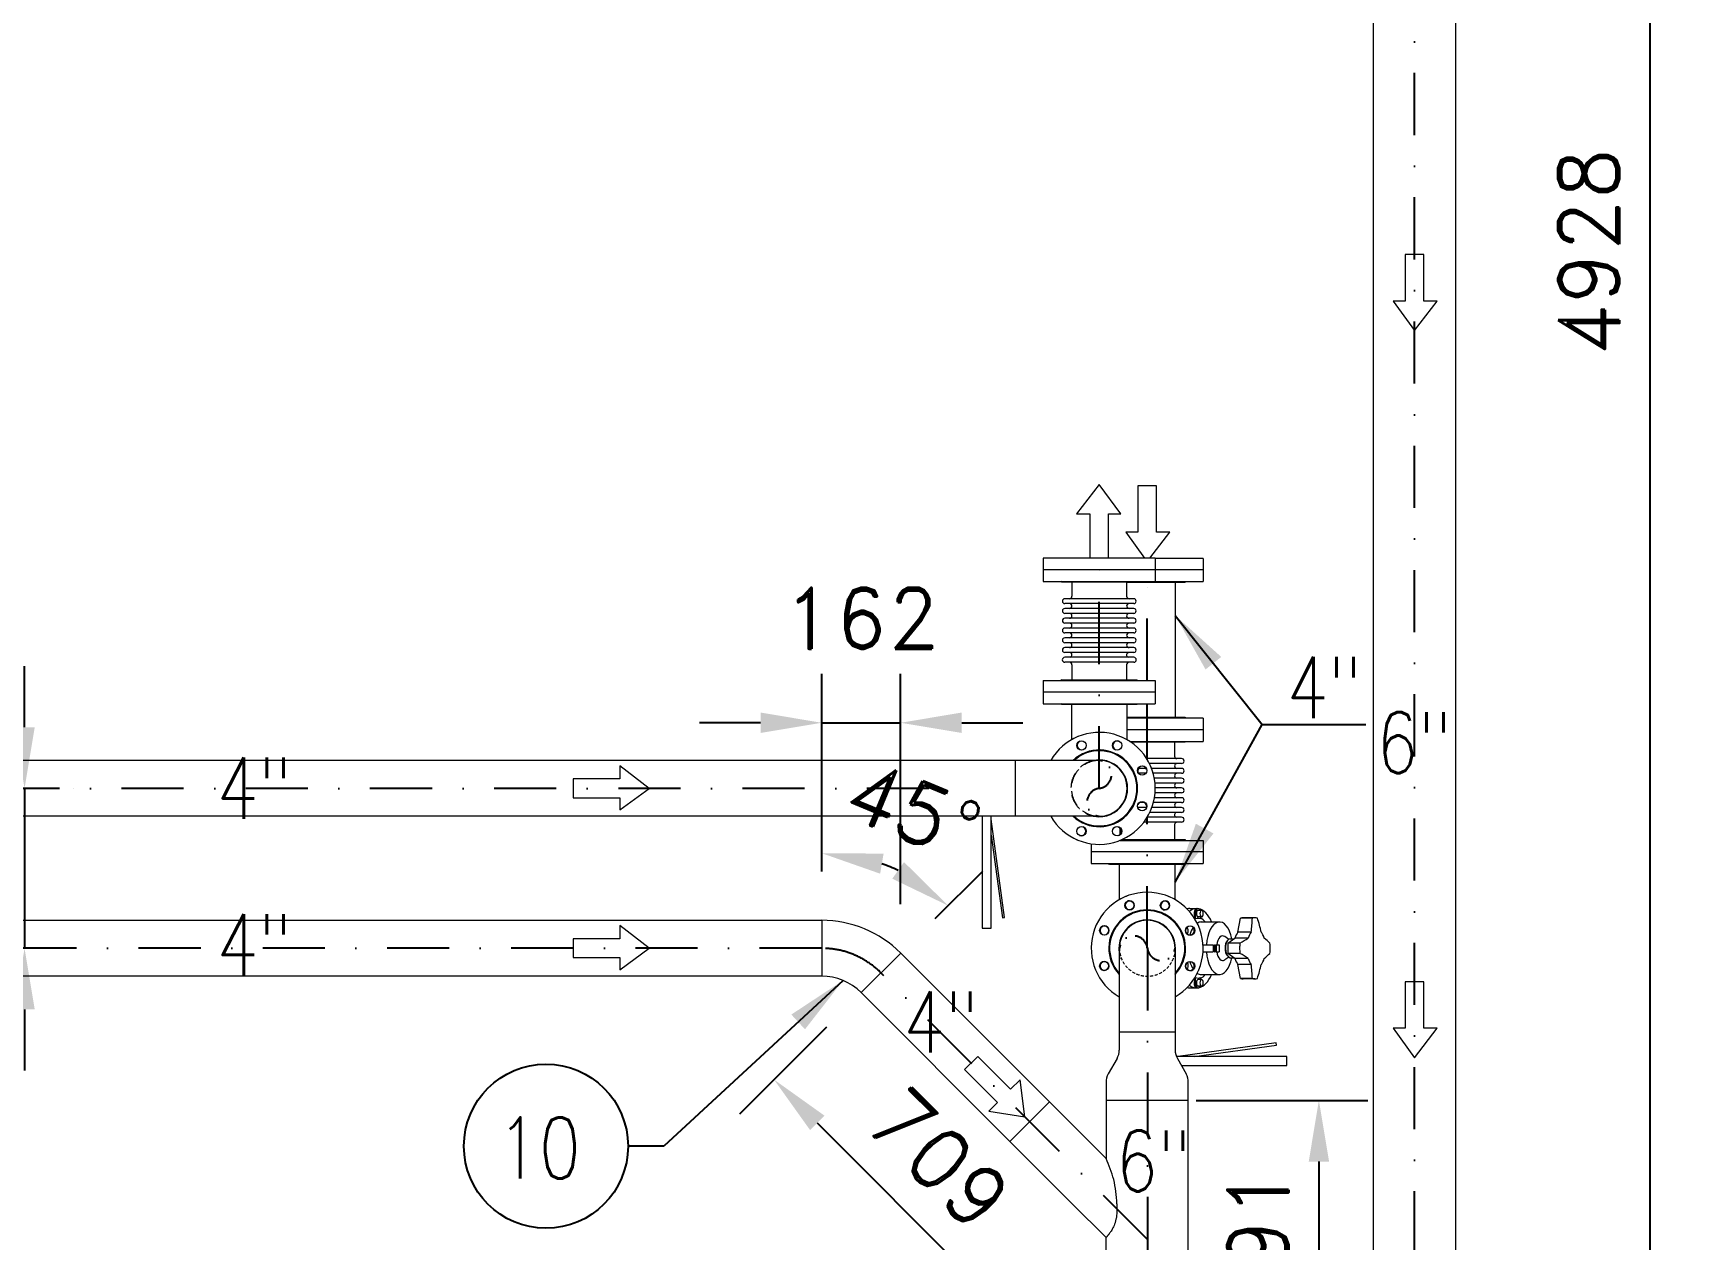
# Model space of a CAD drawing. Header units: millimetres. Extents: x -312439 to 477422, y -331570 to 212570.
# Drawn here: x 365553 to 368960, y 172533 to 174999 of the extents above; entities that cross this region are included whole.
import ezdxf

# ---------------------------------------------------------------- set-up
doc = ezdxf.new("R2010")
doc.units = ezdxf.units.MM
doc.linetypes.add('DASHDOT', pattern=[25.4, 12.7, -6.35, 0, -6.35])
doc.linetypes.add('HIDDEN', pattern=[9.525, 6.35, -3.175])
doc.layers.add('ARCONDTEXTO', color=4, linetype='Continuous')
doc.layers.add('TEXTO FORMATO', color=4, linetype='Continuous')
doc.styles.add('ROMAND', font='ROMAND.SHX')
doc.styles.add('ROMANS', font='romans.shx', dxfattribs={"height": 187.5})
doc.dimstyles.new('1-50 (MILIMETRO)', dxfattribs={"dimscale": 0, "dimtxt": 125, "dimasz": 125, "dimexe": 100, "dimexo": 100, "dimgap": 50, "dimtad": 0, "dimdec": 0, "dimzin": 0, "dimdsep": 46, "dimtxsty": 'ROMAND', "dimcen": -390, "dimclrd": 1, "dimclre": 1, "dimclrt": 3, "dimadec": 0, "dimazin": 0, "dimtfac": 1, "dimtdec": 0, "dimtix": 1, "dimtmove": 2, "dimatfit": 2, "dimfxl": 1, "dimtvp": 1, "dimtolj": 1, "dimtzin": 0, "dimarcsym": 0})

# ---------------------------------------------------------------- blocks, each defined once
blk = doc.blocks.new('*D103')
at = {"color": 1, "lineweight": -2, "transparency": 16777216}
for p, q in [((368226.4, 177015.9), (368960.2, 177015.9)), ((368860.2, 176890.9), (368860.2, 172213)), ((368478.9, 172088), (368960.2, 172088))]:
    blk.add_line(p, q, dxfattribs=at)
at = {"color": 1, "transparency": 16777216}
for points in [[(368839.4, 176890.9), (368881, 176890.9), (368860.2, 177015.9)], [(368839.4, 172213), (368881, 172213), (368860.2, 172088)]]:
    blk.add_solid(points, dxfattribs=at)
at = {"layer": 'Defpoints', "color": 0, "transparency": 16777216}
for p in [(368126.4, 177015.9), (368378.9, 172088), (368860.2, 172088)]:
    blk.add_point(p, dxfattribs=at)
at = {"color": 3, "transparency": 16777216, "insert": (368735.2, 174552), "char_height": 125, "attachment_point": 5, "rotation": 90, "style": 'ROMAND'}
blk.add_mtext('\\A1;4928', dxfattribs=at)
blk = doc.blocks.new('*D118')
at = {"color": 1, "lineweight": -2, "transparency": 16777216}
for p, q in [((365534.9, 173580.5), (365534.9, 173705.5)), ((365534.9, 173455.5), (365534.9, 173128.5)), ((365634.9, 173455.5), (365634.9, 173455.5)), ((365634.9, 173128.5), (365634.9, 173128.5)), ((365534.9, 173003.5), (365534.9, 172878.5))]:
    blk.add_line(p, q, dxfattribs=at)
at = {"color": 1, "transparency": 16777216}
for points in [[(365514, 173580.5), (365555.7, 173580.5), (365534.9, 173455.5)], [(365514, 173003.5), (365555.7, 173003.5), (365534.9, 173128.5)]]:
    blk.add_solid(points, dxfattribs=at)
at = {"layer": 'Defpoints', "color": 0, "transparency": 16777216}
for p in [(365534.9, 173455.5), (365534.9, 173128.5), (365534.9, 173128.5)]:
    blk.add_point(p, dxfattribs=at)
at = {"color": 3, "transparency": 16777216, "insert": (365409.9, 173292), "char_height": 125, "attachment_point": 5, "rotation": 90, "style": 'ROMAND'}
blk.add_mtext('\\A1;327', dxfattribs=at)
blk = doc.blocks.new('*D124')
at = {"color": 1, "lineweight": -2, "transparency": 16777216}
for p, q in [((367165.8, 173285.6), (367165.8, 173422.9)), ((367398.2, 173189.4), (367495.2, 173286.4))]:
    blk.add_line(p, q, dxfattribs=at)
blk.add_arc((367165.8, 172957), 365.8, 64.6736, 70.3264, dxfattribs=at)
at = {"color": 1, "transparency": 16777216}
for points in [[(367285.4, 173281), (367292.5, 173322), (367165.8, 173322.9)], [(367334.3, 173304.7), (367310.3, 173270.7), (367424.5, 173215.7)]]:
    blk.add_solid(points, dxfattribs=at)
at = {"layer": 'Defpoints', "color": 0, "transparency": 16777216}
for p in [(367348.7, 173273.9), (367165.8, 173185.6), (367327.4, 173118.7), (367165.8, 172957)]:
    blk.add_point(p, dxfattribs=at)
at = {"color": 3, "transparency": 16777216, "insert": (367353.6, 173410.5), "char_height": 125, "attachment_point": 5, "rotation": 337.5, "style": 'ROMAND'}
blk.add_mtext('\\A1;45°', dxfattribs=at)
blk = doc.blocks.new('*D61')
at = {"color": 1, "lineweight": -2, "transparency": 16777216}
for p, q in [((367175.9, 172967.1), (366997.8, 172789)), ((367156.9, 172771.3), (367481.1, 172447.1)), ((367676.9, 172466.1), (367498.8, 172288))]:
    blk.add_line(p, q, dxfattribs=at)
at = {"color": 1, "transparency": 16777216}
for points in [[(367171.6, 172786.1), (367142.1, 172756.6), (367068.5, 172859.7)], [(367495.8, 172461.8), (367466.4, 172432.3), (367569.5, 172358.7)]]:
    blk.add_solid(points, dxfattribs=at)
at = {"layer": 'Defpoints', "color": 0, "transparency": 16777216}
for p in [(367246.6, 173037.9), (367747.7, 172536.8), (367569.5, 172358.7)]:
    blk.add_point(p, dxfattribs=at)
at = {"color": 3, "transparency": 16777216, "insert": (367407.4, 172697.6), "char_height": 125, "attachment_point": 5, "rotation": 315, "style": 'ROMAND'}
blk.add_mtext('\\A1;709', dxfattribs=at)
blk = doc.blocks.new('*D62')
at = {"color": 1, "lineweight": -2, "transparency": 16777216}
for p, q in [((367932.3, 172817.3), (368283.1, 172817.3)), ((368183.1, 172692.3), (368183.1, 172351.8)), ((367931.8, 172226.8), (368283.1, 172226.8))]:
    blk.add_line(p, q, dxfattribs=at)
at = {"color": 1, "transparency": 16777216}
for points in [[(368162.3, 172692.3), (368204, 172692.3), (368183.1, 172817.3)], [(368162.3, 172351.8), (368204, 172351.8), (368183.1, 172226.8)]]:
    blk.add_solid(points, dxfattribs=at)
at = {"layer": 'Defpoints', "color": 0, "transparency": 16777216}
for p in [(367832.3, 172817.3), (367831.8, 172226.8), (368183.1, 172226.8)]:
    blk.add_point(p, dxfattribs=at)
at = {"color": 3, "transparency": 16777216, "insert": (368058.1, 172522.1), "char_height": 125, "attachment_point": 5, "rotation": 90, "style": 'ROMAND'}
blk.add_mtext('\\A1;591', dxfattribs=at)
blk = doc.blocks.new('*D72')
at = {"color": 1, "lineweight": -2, "transparency": 16777216}
for p, q in [((367165.8, 173285.6), (367165.8, 173689.6)), ((367327.4, 173218.7), (367327.4, 173689.6)), ((367040.8, 173589.6), (366915.8, 173589.6)), ((367165.8, 173589.6), (367327.4, 173589.6)), ((367452.4, 173589.6), (367577.4, 173589.6))]:
    blk.add_line(p, q, dxfattribs=at)
at = {"color": 1, "transparency": 16777216}
for points in [[(367040.8, 173610.5), (367040.8, 173568.8), (367165.8, 173589.6)], [(367452.4, 173610.5), (367452.4, 173568.8), (367327.4, 173589.6)]]:
    blk.add_solid(points, dxfattribs=at)
at = {"layer": 'Defpoints', "color": 0, "transparency": 16777216}
for p in [(367327.4, 173589.6), (367165.8, 173185.6), (367327.4, 173118.7)]:
    blk.add_point(p, dxfattribs=at)
at = {"color": 3, "transparency": 16777216, "insert": (367246.6, 173803.3), "char_height": 125, "attachment_point": 5, "style": 'ROMAND'}
blk.add_mtext('\\A1;162', dxfattribs=at)

msp = doc.modelspace()

# ---------------------------------------------------------------- linework, layer by layer
at = {"color": 5, "linetype": 'Continuous', "lineweight": 0}
for p, q in [((368294.734, 172250.377), (368294.734, 176763.416)), ((368463.034, 172250.377), (368463.034, 176763.416)), ((367848.301, 173926.131), (367619.301, 173926.131)), ((367619.301, 173926.131), (367619.301, 173878.531)), ((367848.301, 173926.131), (367848.301, 173878.531)), ((367946.301, 173925.822), (367848.301, 173925.822)), ((367946.301, 173925.822), (367946.301, 173878.222)), ((367848.301, 173902.331), (367619.301, 173902.331)), ((367946.301, 173902.022), (367848.301, 173902.022)), ((367619.301, 173878.531), (367848.301, 173878.531)), ((367656.901, 173876.931), (367655.301, 173878.531)), ((367810.701, 173876.931), (367656.901, 173876.931)), ((367677.801, 173876.931), (367677.801, 173848.308)), ((367789.801, 173876.931), (367789.801, 173848.308)), ((367908.701, 173876.622), (367789.801, 173876.622)), ((367810.701, 173876.931), (367812.301, 173878.531)), ((367811.993, 173878.222), (367946.301, 173878.222)), ((367888.951, 173876.622), (367888.951, 173600.731)), ((367908.701, 173876.622), (367910.301, 173878.222)), ((367804.308, 173843.308), (367663.295, 173843.308)), ((367804.308, 173833.308), (367663.295, 173833.308)), ((367804.308, 173823.308), (367663.295, 173823.308)), ((367804.308, 173813.308), (367663.295, 173813.308)), ((367804.308, 173803.308), (367663.295, 173803.308)), ((367804.308, 173793.308), (367663.295, 173793.308)), ((367804.308, 173783.308), (367663.295, 173783.308)), ((367804.308, 173773.308), (367663.295, 173773.308)), ((367804.308, 173763.308), (367663.295, 173763.308)), ((367804.308, 173753.308), (367663.295, 173753.308)), ((367804.308, 173743.308), (367663.295, 173743.308)), ((367804.308, 173733.308), (367663.295, 173733.308)), ((367804.308, 173723.547), (367663.295, 173723.547)), ((367804.308, 173713.308), (367663.295, 173713.308)), ((367619.301, 173676.131), (367848.301, 173676.131)), ((367619.301, 173676.131), (367619.301, 173628.531)), ((367656.901, 173677.731), (367655.301, 173676.131)), ((367656.901, 173677.731), (367810.701, 173677.731)), ((367677.801, 173708.308), (367677.801, 173677.731)), ((367789.801, 173708.308), (367789.801, 173677.731)), ((367810.701, 173677.731), (367812.301, 173676.131)), ((367848.301, 173676.131), (367848.301, 173628.531)), ((367848.301, 173652.331), (367619.301, 173652.331)), ((367619.301, 173628.531), (367848.301, 173628.531)), ((367656.901, 173626.931), (367655.301, 173628.531)), ((367810.701, 173626.931), (367656.901, 173626.931)), ((367676.651, 173626.931), (367676.651, 173554.698)), ((367790.951, 173554.698), (367790.951, 173626.931)), ((367810.701, 173626.931), (367812.301, 173628.531)), ((367790.951, 173600.731), (367908.701, 173600.731)), ((367946.301, 173599.131), (367790.951, 173599.131)), ((367946.301, 173575.331), (367790.951, 173575.331)), ((367908.701, 173600.731), (367910.301, 173599.131)), ((367946.301, 173599.131), (367946.301, 173551.531)), ((367796.128, 173551.531), (367946.301, 173551.531)), ((367908.701, 173549.931), (367798.527, 173549.931)), ((367887.801, 173549.931), (367887.801, 173521.308)), ((367908.701, 173549.931), (367910.301, 173551.531)), ((367733.801, 173512.631), (363273.415, 173512.631)), ((367562.351, 173398.331), (367562.351, 173512.631)), ((367902.308, 173516.308), (367830.808, 173516.308)), ((367902.308, 173506.308), (367836.402, 173506.308)), ((367829.296, 173486.308), (367813.844, 173486.308)), ((367829.808, 173496.308), (367813.959, 173496.308)), ((367902.308, 173496.308), (367840.775, 173496.308)), ((367902.308, 173486.308), (367844.073, 173486.308)), ((367902.308, 173476.308), (367846.391, 173476.308)), ((367788.541, 173436.308), (367787.639, 173436.308)), ((367791.071, 173446.308), (367790.21, 173446.308)), ((367790.951, 173455.481), (367790.951, 173465.374)), ((367791.795, 173456.308), (367790.951, 173456.308)), ((367902.308, 173436.308), (367846.685, 173436.308)), ((367902.308, 173466.308), (367847.788, 173466.308)), ((367902.308, 173446.308), (367847.933, 173446.308)), ((367902.308, 173456.308), (367848.298, 173456.308)), ((367764.559, 173406.308), (367762.924, 173406.308)), ((367776.574, 173416.308), (367775.414, 173416.308)), ((367783.931, 173426.308), (367782.945, 173426.308)), ((367830.525, 173416.308), (367812.497, 173416.308)), ((367826.455, 173426.308), (367816.043, 173426.308)), ((367902.308, 173406.308), (367837.205, 173406.308)), ((367902.308, 173416.308), (367841.392, 173416.308)), ((367902.308, 173426.308), (367844.523, 173426.308)), ((367733.801, 173398.331), (363273.415, 173398.331)), ((367494.107, 173398.331), (367494.107, 173169.794)), ((367512.617, 173169.794), (367512.617, 173398.331)), ((367540.082, 173191.423), (367512.617, 173392.132)), ((367775.801, 173374.408), (367775.801, 173360.389)), ((367902.308, 173386.308), (367825.045, 173386.308)), ((367902.308, 173396.547), (367831.97, 173396.547)), ((367887.801, 173381.308), (367887.801, 173350.731)), ((367512.617, 173359.667), (367535.721, 173190.826)), ((367717.301, 173342.176), (367717.301, 173301.531)), ((367776.273, 173349.131), (367946.301, 173349.131)), ((367780.036, 173350.731), (367908.701, 173350.731)), ((367908.701, 173350.731), (367910.301, 173349.131)), ((367946.301, 173349.131), (367946.301, 173301.531)), ((367946.301, 173325.331), (367717.301, 173325.331)), ((367717.301, 173301.531), (367946.301, 173301.531)), ((367754.901, 173299.931), (367753.301, 173301.531)), ((367908.701, 173299.931), (367910.301, 173301.531)), ((367908.701, 173299.931), (367754.901, 173299.931)), ((367774.651, 173299.931), (367774.651, 173227.698)), ((367888.951, 173227.698), (367888.951, 173299.931)), ((367919.062, 173209.672), (367935.919, 173209.672)), ((367930.715, 173188.583), (367930.715, 173199.263)), ((367943.131, 173206.029), (367935.919, 173206.029)), ((363130.433, 173185.631), (367165.798, 173185.631)), ((363301.883, 173185.631), (367165.798, 173185.631)), ((367165.798, 173185.631), (367165.798, 173071.331)), ((367494.107, 173169.794), (367512.617, 173169.794)), ((367535.721, 173190.826), (367540.082, 173191.423)), ((367943.131, 173192.497), (367935.919, 173192.497)), ((367941.124, 173192.497), (367941.124, 173188.583)), ((367942.229, 173182.192), (367979.806, 173182.192)), ((368017.467, 173161.511), (368022.663, 173190.062)), ((368046.97, 173190.062), (368022.663, 173190.062)), ((368052.175, 173190.935), (368027.867, 173190.935)), ((367946.079, 173135.611), (367966.599, 173135.611)), ((367966.599, 173135.611), (367966.599, 173121.351)), ((367966.599, 173132.645), (367969.722, 173132.645)), ((367969.722, 173135.507), (367969.722, 173121.455)), ((367969.722, 173135.507), (367970.763, 173135.507)), ((367970.763, 173135.507), (367970.763, 173121.455)), ((367970.763, 173134.726), (367972.324, 173134.726)), ((367972.324, 173134.726), (367973.261, 173135.663)), ((367972.324, 173134.726), (367972.324, 173122.235)), ((367973.261, 173135.663), (367973.261, 173121.299)), ((367973.261, 173135.663), (367979.09, 173135.663)), ((367979.09, 173135.663), (367979.09, 173121.299)), ((367998.591, 173146.689), (367990.616, 173152.328)), ((367997.077, 173138.89), (368011.352, 173149.282)), ((368021.384, 173138.89), (367997.077, 173138.89)), ((368001.725, 173147.738), (368009.231, 173147.738)), ((368038.433, 173149.282), (368011.352, 173149.282)), ((368044.548, 173161.511), (368017.467, 173161.511)), ((367246.62, 173037.853), (367327.443, 173118.676)), ((367631.759, 172814.359), (367327.443, 173118.676)), ((367774.651, 173128.481), (367774.651, 172920.302)), ((367888.951, 173128.481), (367888.951, 172920.302)), ((367946.079, 173121.351), (367966.599, 173121.351)), ((367966.599, 173124.317), (367969.722, 173124.317)), ((367969.722, 173121.455), (367970.763, 173121.455)), ((367970.763, 173122.235), (367972.324, 173122.235)), ((367972.324, 173122.235), (367973.261, 173121.299)), ((367973.261, 173121.299), (367979.09, 173121.299)), ((367998.591, 173110.273), (367990.616, 173104.633)), ((368021.384, 173118.072), (367997.077, 173118.072)), ((368011.352, 173107.68), (367997.077, 173118.072)), ((368001.725, 173109.224), (368009.231, 173109.224)), ((368038.433, 173107.68), (368011.352, 173107.68)), ((367165.798, 173071.331), (363130.433, 173071.331)), ((367912.481, 173086.324), (367912.127, 173086.324)), ((367930.715, 173057.699), (367930.715, 173068.378)), ((367943.131, 173064.465), (367935.919, 173064.465)), ((367941.124, 173068.378), (367941.124, 173064.465)), ((367942.229, 173074.77), (367979.806, 173074.77)), ((368044.548, 173095.451), (368017.467, 173095.451)), ((368022.663, 173066.9), (368017.467, 173095.451)), ((368046.97, 173066.9), (368022.663, 173066.9)), ((368052.175, 173066.026), (368027.867, 173066.026)), ((367550.937, 172733.537), (367246.62, 173037.853)), ((367919.062, 173047.29), (367935.919, 173047.29)), ((367943.131, 173050.933), (367935.919, 173050.933)), ((367888.951, 172957.031), (367774.651, 172957.031)), ((368095.86, 172934.761), (367895.15, 172907.297)), ((367927.615, 172907.297), (368096.456, 172930.4)), ((368096.456, 172930.4), (368095.86, 172934.761)), ((367770.084, 172902.963), (367752.218, 172871.399)), ((368117.488, 172907.297), (367891.442, 172907.297)), ((367893.518, 172902.963), (367911.384, 172871.399)), ((368117.488, 172888.786), (368117.488, 172907.297)), ((367901.542, 172888.786), (368117.488, 172888.786)), ((367747.651, 172854.06), (367747.651, 172698.467)), ((367915.951, 172250.377), (367915.951, 172854.06)), ((367550.937, 172733.537), (367631.759, 172814.359)), ((367631.759, 172814.359), (367747.651, 172698.467)), ((367915.951, 172817.331), (367747.651, 172817.331)), ((367915.951, 172817.331), (367831.801, 172817.331)), ((367550.937, 172733.537), (367678.605, 172605.869)), ((367678.605, 172605.869), (367747.651, 172536.822)), ((367747.651, 172250.377), (367747.651, 172536.822))]:
    msp.add_line(p, q, dxfattribs=at)
at = {"color": 6, "linetype": 'DASHDOT', "ltscale": 10}
for p, q in [((368378.884, 172250.377), (368378.884, 176763.416)), ((367733.801, 173455.481), (367733.801, 173926.131)), ((367831.801, 173676.131), (367831.801, 173878.531)), ((367831.801, 173514.695), (367831.801, 173628.531)), ((367385.003, 173455.481), (359180.92, 173455.481)), ((367831.801, 173128.481), (367831.801, 173396.267)), ((367165.798, 173128.481), (363130.433, 173128.481)), ((367832.344, 173128.481), (367832.344, 172250.377)), ((367832.344, 172532.952), (367287.031, 173078.264))]:
    msp.add_line(p, q, dxfattribs=at)
at = {"color": 4, "linetype": 'Continuous', "lineweight": 0}
for p, q in [((368359.706, 174547.155), (368359.706, 174451.835)), ((368398.061, 174547.155), (368359.706, 174547.155)), ((368398.061, 174451.835), (368398.061, 174547.155)), ((368335.029, 174451.835), (368378.884, 174391.757)), ((368359.706, 174451.835), (368335.029, 174451.835)), ((368378.884, 174391.757), (368425.184, 174451.835)), ((368425.184, 174451.835), (368398.061, 174451.835)), ((367812.624, 174074.459), (367812.624, 173979.139)), ((367850.979, 174074.459), (367812.624, 174074.459)), ((367850.979, 173979.139), (367850.979, 174074.459)), ((367787.947, 173979.139), (367826.641, 173926.131)), ((367812.624, 173979.139), (367787.947, 173979.139)), ((367837.249, 173926.131), (367878.101, 173979.139)), ((367878.101, 173979.139), (367850.979, 173979.139)), ((366752.967, 173174.781), (366752.967, 173147.658)), ((366813.045, 173128.481), (366752.967, 173174.781)), ((366657.648, 173147.658), (366657.648, 173109.303)), ((366752.967, 173147.658), (366657.648, 173147.658)), ((366657.648, 173109.303), (366752.967, 173109.303)), ((366752.967, 173084.627), (366813.045, 173128.481)), ((366752.967, 173109.303), (366752.967, 173084.627)), ((368359.706, 173060.119), (368359.706, 172964.799)), ((368398.061, 173060.119), (368359.706, 173060.119)), ((368398.061, 172964.799), (368398.061, 173060.119)), ((368335.029, 172964.799), (368378.884, 172904.721)), ((368359.706, 172964.799), (368335.029, 172964.799)), ((368378.884, 172904.721), (368425.184, 172964.799)), ((368425.184, 172964.799), (368398.061, 172964.799)), ((367485.004, 172907.413), (367457.883, 172880.292)), ((367552.405, 172840.012), (367485.004, 172907.413)), ((367457.883, 172880.292), (367525.284, 172812.891)), ((367571.583, 172859.19), (367552.405, 172840.012)), ((367581.326, 172783.97), (367571.583, 172859.19)), ((367525.284, 172812.891), (367507.835, 172795.442)), ((367507.835, 172795.442), (367581.326, 172783.97))]:
    msp.add_line(p, q, dxfattribs=at)
at = {"color": 1, "linetype": 'Continuous', "lineweight": 0}
for p, q in [((367733.801, 174077.094), (367687.501, 174017.016)), ((367777.656, 174017.016), (367733.801, 174077.094)), ((367687.501, 174017.016), (367714.624, 174017.016)), ((367714.624, 174017.016), (367714.624, 173926.131)), ((367752.979, 173926.131), (367752.979, 174017.016)), ((367752.979, 174017.016), (367777.656, 174017.016)), ((366657.648, 173474.658), (366657.648, 173436.303)), ((366752.967, 173474.658), (366657.648, 173474.658)), ((366752.967, 173501.781), (366752.967, 173474.658)), ((366813.045, 173455.481), (366752.967, 173501.781)), ((366657.648, 173436.303), (366752.967, 173436.303)), ((366752.967, 173411.627), (366813.045, 173455.481)), ((366752.967, 173436.303), (366752.967, 173411.627))]:
    msp.add_line(p, q, dxfattribs=at)
at = {"color": 5, "linetype": 'Continuous', "lineweight": 0}
for centre in [(367697.446, 173543.249), (367770.156, 173543.249), (367821.57, 173491.836), (367821.57, 173419.126), (367697.446, 173367.712), (367770.156, 173367.712), (367795.446, 173216.249), (367868.156, 173216.249), (367744.033, 173164.836), (367919.57, 173164.836), (367744.033, 173092.126), (367919.57, 173092.126)]:
    msp.add_circle(centre, 9.5, dxfattribs=at)
for centre, radius, start, end in [((367672.801, 173848.308), 5, 270, 0), ((367794.801, 173848.308), 5, 180, 270), ((367663.295, 173838.308), 5, 90, 270), ((367663.295, 173818.308), 5, 90, 270), ((367672.801, 173828.308), 5, 270, 90), ((367672.801, 173808.308), 5, 270, 90), ((367794.801, 173828.308), 5, 90, 270), ((367794.801, 173808.308), 5, 90, 270), ((367804.308, 173838.308), 5, 270, 90), ((367804.308, 173818.308), 5, 270, 90), ((367663.295, 173798.308), 5, 90, 270), ((367663.295, 173778.308), 5, 90, 270), ((367672.801, 173788.308), 5, 270, 90), ((367794.801, 173788.308), 5, 90, 270), ((367804.308, 173798.308), 5, 270, 90), ((367804.308, 173778.308), 5, 270, 90), ((367663.295, 173758.308), 5, 90, 270), ((367663.295, 173738.308), 5, 90, 270), ((367672.801, 173768.308), 5, 270, 90), ((367672.801, 173748.308), 5, 270, 90), ((367794.801, 173768.308), 5, 90, 270), ((367794.801, 173748.308), 5, 90, 270), ((367804.308, 173758.308), 5, 270, 90), ((367804.308, 173738.308), 5, 270, 90), ((367663.295, 173718.427), 5.119, 90, 270), ((367672.801, 173708.308), 5, 0, 90), ((367672.927, 173728.308), 5.002, 287.829397, 88.562061), ((367794.676, 173728.308), 5.002, 91.437939, 252.170603), ((367794.801, 173708.308), 5, 90, 180), ((367804.308, 173718.427), 5.119, 270, 90), ((367733.801, 173455.481), 114.5, 209.942236, 150.057744), ((367698.214, 173543.563), 9.5, 114.750786, 289.749214), ((367698.214, 173543.563), 19.522, 109.038291, 114.961709), ((367770.921, 173542.929), 9.5, 69.750786, 244.749235), ((367770.921, 173542.929), 19.522, 64.038291, 69.961709), ((367733.801, 173455.481), 78.5, 226.721117, 133.278846), ((367733.801, 173455.481), 76.9, 228.002408, 131.997598), ((367733.801, 173455.481), 58, 260.178792, 99.821205), ((367733.801, 173455.481), 57.15, 270, 90), ((367892.801, 173521.308), 5, 180, 270), ((367892.801, 173501.308), 5, 90, 270), ((367902.308, 173511.308), 5, 270, 90), ((367821.884, 173491.069), 9.5, 24.750786, 199.749187), ((367821.884, 173491.069), 19.522, 19.038291, 24.961709), ((367892.801, 173481.308), 5, 90, 270), ((367902.308, 173491.308), 5, 270, 90), ((367902.308, 173471.308), 5, 270, 90), ((367892.801, 173461.308), 5, 90, 270), ((367892.801, 173441.308), 5, 90, 270), ((367902.308, 173451.308), 5, 270, 90), ((367902.308, 173431.308), 5, 270, 90), ((367821.249, 173418.361), 9.5, 339.750786, 154.749179), ((367821.249, 173418.361), 19.522, 334.038291, 339.961709), ((367892.676, 173401.308), 5.002, 91.437939, 252.170603), ((367892.801, 173421.308), 5, 90, 270), ((367902.308, 173411.308), 5, 270, 90), ((367696.682, 173368.033), 9.5, 249.750786, 64.749214), ((367769.389, 173367.398), 9.5, 294.750786, 109.749189), ((367892.801, 173381.308), 5, 90, 180), ((367902.308, 173391.427), 5.119, 270, 90), ((367696.682, 173368.033), 19.522, 244.038291, 249.961709), ((367769.389, 173367.398), 19.522, 289.038291, 294.961709), ((367831.801, 173128.481), 114.5, 299.942236, 240.057725), ((367796.214, 173216.563), 19.522, 109.038291, 114.961709), ((367868.921, 173215.929), 19.522, 64.038291, 69.961709), ((367831.801, 173128.481), 78.5, 316.721117, 223.278885), ((367831.801, 173128.481), 76.9, 318.002408, 221.997579), ((367796.214, 173216.563), 9.5, 114.750786, 289.749226), ((367795.951, 173215.032), 9.889, 46.446377, 151.373861), ((367795.38, 173216.222), 9.5, 294.990186, 109.553301), ((367868.921, 173215.929), 9.5, 69.750786, 244.749235), ((367868.09, 173216.277), 9.5, 249.990186, 64.553301), ((367867.652, 173215.032), 9.889, 1.446377, 106.373861), ((367165.798, 172957.031), 228.6, 45, 90), ((367744.353, 173165.6), 19.522, 154.038291, 159.961709), ((367744.353, 173165.6), 9.5, 159.750786, 334.749217), ((367745.251, 173164.331), 9.889, 91.446377, 196.373836), ((367744.005, 173164.769), 9.5, 339.990186, 154.553301), ((367831.801, 173128.481), 58, 350.178792, 189.821208), ((367831.801, 173128.481), 57.15, 0, 180), ((367919.884, 173164.069), 9.5, 24.750786, 199.749187), ((367919.542, 173164.902), 9.5, 204.990186, 19.553301), ((367918.352, 173164.331), 9.889, 316.446377, 61.373846), ((367919.884, 173164.069), 19.522, 19.038291, 24.961709), ((367744.06, 173092.059), 9.5, 24.990186, 199.553301), ((367743.719, 173092.893), 9.5, 204.750786, 19.749214), ((367745.251, 173092.63), 9.889, 136.446377, 241.373884), ((367919.249, 173091.361), 9.5, 339.750786, 154.749214), ((367165.798, 172957.031), 114.3, 45, 90), ((367743.719, 173092.893), 19.522, 199.038291, 204.961709), ((367919.597, 173092.193), 9.5, 159.990186, 334.553301), ((367918.352, 173092.63), 9.889, 271.446377, 16.373856), ((367919.249, 173091.361), 19.522, 334.038291, 339.961709), ((367739.451, 172920.302), 35.2, 330.488501, 0), ((367924.151, 172920.302), 35.2, 180, 209.511499), ((367782.851, 172854.06), 35.2, 150.488501, 180), ((367880.751, 172854.06), 35.2, 0, 29.511499), ((367409.173, 172548.611), 370.168, 16.843293, 23.880609), ((367511.856, 172599.518), 257.839, 1.41144, 12.623974)]:
    msp.add_arc(centre, radius, start, end, dxfattribs=at)
at = {"color": 1, "linetype": 'HIDDEN', "lineweight": 0, "ltscale": 5}
for radius, start, end in [(58, 99.821208, 260.178792), (57.15, 90, 270)]:
    msp.add_arc((367733.801, 173455.481), radius, start, end, dxfattribs=at)
at = {"color": 6, "linetype": 'DASHDOT', "ltscale": 3}
for centre, radius, start, end in [((367730.246, 173484.056), 28.795, 277.091698, 82.908302), ((367737.356, 173426.906), 28.795, 97.091698, 262.908302), ((367803.769, 173124.926), 28.795, 7.091593, 172.910378), ((367860.648, 173131.764), 28.493, 186.617413, 353.382587)]:
    msp.add_arc(centre, radius, start, end, dxfattribs=at)
at = {"color": 6, "linetype": 'DASHDOT', "ltscale": 10}
msp.add_arc((367165.798, 172957.031), 171.45, 45, 90, dxfattribs=at)
at = {"color": 1, "linetype": 'HIDDEN', "lineweight": 0}
for radius, start, end in [(57.15, 180, 0), (58, 189.821208, 202.5)]:
    msp.add_arc((367832.344, 173128.48), radius, start, end, dxfattribs=at)
at = {"color": 5, "linetype": 'Continuous', "lineweight": 0}
for centre, major_axis, ratio, start_param, end_param in [((367919.062, 173128.481), (0, 81.191), 0.5, 0, 0.14134065), ((367933.215, 173128.481), (0, 81.191), 0.5, 0, 0.38290388), ((367935.919, 173199.263), (0, -10.409), 0.5, 2.27838076, 4.71238898), ((367935.919, 173199.263), (0, 6.766), 0.5, 0, 1.57079633), ((367935.919, 173199.263), (0, 6.766), 0.5, 1.57079633, 3.14159265), ((367933.215, 173128.481), (0, 81.191), 0.5, 5.43525741, 6.1797534), ((367943.131, 173199.263), (0, 6.766), 0.5, 4.71238898, 7.85398163), ((367943.131, 173199.263), (0, 6.766), 0.5, 1.57079633, 4.71238898), ((367912.481, 173163.872), (0, -6.766), 0.5, 1.57079633, 3.00043744), ((367912.481, 173163.872), (0, -6.766), 0.5, 0.33779398, 1.57079633), ((367942.229, 173128.481), (0, 53.711), 0.5, 0.66061044, 1.04543767), ((367934.632, 173128.481), (0, 62.483), 0.5, 0.1673703, 0.19677764), ((367935.919, 173128.481), (0, 60.997), 0.5, 6.11169756, 6.45467306), ((367942.229, 173128.481), (0, 53.711), 0.5, 0, 0.30395114), ((367934.632, 173128.481), (0, 62.483), 0.5, 5.7468837, 6.07387749), ((367979.806, 173128.481), (0, 53.711), 0.5, 5.07907864, 7.72083665), ((368027.867, 173128.481), (0, -62.455), 0.5, 3.14159265, 3.30904073), ((367717.699, 173139.03), (219.788, 301.931), 0.81379768, 5.31130342, 5.39313395), ((368052.175, 173128.481), (0, 62.455), 0.5, 0, 0.16744808), ((368052.175, 173128.481), (0, 62.455), 0.5, 6.11573723, 6.28318531), ((367746.682, 173139.03), (-219.788, 301.931), 0.81379768, 4.2416839, 4.32351443), ((367986.401, 173128.481), (0, 25.294), 0.5, 5.9433484, 7.56606981), ((367999.36, 173128.481), (0, 16.655), 0.5, 0.46790655, 1.57079633), ((368001.725, 173128.481), (0, 19.257), 0.5, 0, 1.57079633), ((368027.867, 173128.481), (0, 62.455), 0.5, 1.40334825, 1.73824441), ((368027.867, 173128.481), (0, 39.034), 0.5, 0.56200898, 1.00878735), ((368052.175, 173128.481), (0, 62.455), 0.5, 1.40334825, 1.57079633), ((367726.916, 173157.464), (-367.421, -66.865), 0.29619813, 2.44471453, 2.52654506), ((368054.949, 173128.481), (0, 39.034), 0.5, 0.56200898, 1.00878735), ((368054.949, 173128.481), (0, 39.034), 0.5, 5.27439796, 5.72117633), ((367737.465, 173157.464), (-367.421, 66.865), 0.29619813, 3.54660036, 3.62843089), ((368052.175, 173128.481), (0, 62.455), 0.5, 4.71238898, 4.87983706), ((367912.481, 173093.09), (0, -6.766), 0.5, 1.57079633, 2.70482202), ((367942.229, 173128.481), (0, 53.711), 0.5, 2.1109025, 2.48098221), ((367979.806, 173128.481), (0, 53.711), 0.5, 1.70394131, 4.34569932), ((367986.401, 173128.481), (0, 25.294), 0.5, 1.85870815, 3.48142956), ((367999.36, 173128.481), (0, 16.655), 0.5, 1.57079633, 2.6736861), ((368001.725, 173128.481), (0, 19.257), 0.5, 1.57079633, 3.14159265), ((368027.867, 173128.481), (0, 39.034), 0.5, 2.1328053, 2.57958368), ((368052.175, 173128.481), (0, 62.455), 0.5, 1.57079633, 1.73824441), ((367726.916, 173099.498), (-367.421, 66.865), 0.29619813, 3.75664025, 3.83847078), ((368054.949, 173128.481), (0, 39.034), 0.5, 2.1328053, 2.57958368), ((368054.949, 173128.481), (0, 39.034), 0.5, 3.70360163, 4.15038), ((367737.465, 173099.498), (-367.421, -66.865), 0.29619813, 2.65475442, 2.73658495), ((368052.175, 173128.481), (0, 62.455), 0.5, 4.5449409, 4.71238898), ((367912.481, 173093.09), (0, -6.766), 0.5, 6.16770096, 7.85398163), ((367934.632, 173128.481), (0, 62.483), 0.5, 2.94481501, 2.97422235), ((367935.919, 173128.481), (0, 60.997), 0.5, 2.9701049, 3.3130804), ((367935.919, 173057.699), (0, -6.766), 0.5, 3.14159265, 4.71238898), ((367942.229, 173128.481), (0, 53.711), 0.5, 2.83764152, 3.14159265), ((367933.215, 173128.481), (0, 81.191), 0.5, 3.24502456, 3.98952055), ((367943.131, 173057.699), (0, -6.766), 0.5, 1.57079633, 4.71238898), ((367934.632, 173128.481), (0, 62.483), 0.5, 3.35090047, 3.67789426), ((368027.867, 173128.481), (0, 62.455), 0.5, 2.97414457, 3.14159265), ((367717.699, 173117.932), (-219.788, 301.931), 0.81379768, 4.03164401, 4.11347454), ((368052.175, 173128.481), (0, 62.455), 0.5, 2.97414457, 3.14159265), ((368052.175, 173128.481), (0, 62.455), 0.5, 3.14159265, 3.30904073), ((367746.682, 173117.932), (219.788, 301.931), 0.81379768, 5.10126353, 5.18309406), ((367919.062, 173128.481), (0, 81.191), 0.5, 3.00025201, 3.14159265), ((367933.215, 173128.481), (0, 81.191), 0.5, 2.75868877, 3.14159265), ((367935.919, 173057.699), (0, 10.409), 0.5, 1.57079633, 4.00480454), ((367935.919, 173057.699), (0, -6.766), 0.5, 4.71238898, 6.28318531), ((367943.131, 173057.699), (0, -6.766), 0.5, 4.71238898, 7.85398163)]:
    msp.add_ellipse(centre, major_axis=major_axis, ratio=ratio, start_param=start_param, end_param=end_param, dxfattribs=at)
for points, knots in [([(367928.741, 173199.263), (367928.69, 173199.949), (367928.674, 173200.624), (367928.7, 173201.621), (367928.717, 173201.95), (367928.769, 173202.603), (367928.803, 173202.928), (367928.932, 173203.873), (367929.049, 173204.471), (367929.348, 173205.602), (367929.531, 173206.138), (367929.945, 173207.1), (367930.178, 173207.531), (367930.566, 173208.103), (367930.702, 173208.28), (367930.982, 173208.602), (367931.27, 173208.893), (367931.574, 173209.123), (367931.887, 173209.321), (367932.049, 173209.405), (367932.541, 173209.606), (367932.875, 173209.672), (367933.215, 173209.672)], [0.0000001979, 0.0000001979, 0.0000001979, 0.0000001979, 0.0019579504, 0.0019579504, 0.0029368267, 0.0029368267, 0.003915703, 0.003915703, 0.0058734555, 0.0058734555, 0.007831208, 0.007831208, 0.0097889606, 0.0097889606, 0.0107678368, 0.0107678368, 0.0117467131, 0.0127255894, 0.0127255894, 0.0137044656, 0.0137044656, 0.0156622181, 0.0156622181, 0.0156622181, 0.0156622181]), ([(367933.215, 173047.29), (367933.045, 173047.29), (367932.876, 173047.307), (367932.539, 173047.374), (367932.372, 173047.425), (367931.884, 173047.625), (367931.572, 173047.822), (367931.126, 173048.214), (367930.98, 173048.362), (367930.7, 173048.685), (367930.566, 173048.86), (367930.181, 173049.426), (367929.947, 173049.857), (367929.528, 173050.828), (367929.349, 173051.355), (367929.126, 173052.2), (367929.059, 173052.491), (367928.941, 173053.092), (367928.889, 173053.404), (367928.761, 173054.349), (367928.709, 173054.996), (367928.673, 173056.327), (367928.69, 173057.013), (367928.741, 173057.699)], [0.0156622181, 0.0156622181, 0.0156622181, 0.0156622181, 0.0166401895, 0.0166401895, 0.0176181608, 0.0176181608, 0.0195741034, 0.0195741034, 0.0205520747, 0.0205520747, 0.021530046, 0.021530046, 0.0234859886, 0.0234859886, 0.0254419312, 0.0254419312, 0.0264199025, 0.0264199025, 0.0273978738, 0.0273978738, 0.0293538164, 0.0293538164, 0.031309759, 0.031309759, 0.031309759, 0.031309759]), ([(367769.616, 172605.869), (367769.632, 172605.664), (367769.647, 172605.458), (367769.903, 172601.89), (367770.035, 172598.553), (367770.035, 172595.261), (367770.035, 172593.183), (367769.982, 172591.061), (367769.745, 172586.784), (367769.56, 172584.63), (367769.041, 172580.347), (367768.707, 172578.217), (367767.885, 172574.037), (367767.397, 172571.986), (367766.283, 172568.013), (367765.655, 172566.086), (367764.289, 172562.393), (367763.552, 172560.628), (367762.013, 172557.29), (367761.212, 172555.717), (367759.597, 172552.779), (367758.784, 172551.414), (367757.301, 172549.066), (367756.609, 172548.029), (367755.251, 172546.079), (367754.584, 172545.167), (367753.308, 172543.478), (367752.698, 172542.702), (367751.561, 172541.293), (367751.033, 172540.66), (367750.083, 172539.541), (367749.659, 172539.054), (367748.928, 172538.226), (367748.621, 172537.885), (367748.132, 172537.345), (367747.95, 172537.147), (367747.709, 172536.885), (367747.651, 172536.822), (367747.651, 172536.822)], [-10.47954091, -10.47954091, -10.47954091, -10.47954091, -9.87653251, -9.87653251, 0, 0, 0, 6.23412306, 6.23412306, 12.46824612, 12.46824612, 18.70236918, 18.70236918, 24.93649225, 24.93649225, 31.17061531, 31.17061531, 37.40473837, 37.40473837, 43.63886143, 43.63886143, 49.87298449, 49.87298449, 55.275467, 55.275467, 60.67794951, 60.67794951, 66.08043203, 66.08043203, 71.48291454, 71.48291454, 76.88539705, 76.88539705, 82.28787956, 82.28787956, 87.69036207, 87.69036207, 93.09284458, 93.09284458, 93.09284458, 93.09284458]), ([(367754.199, 172544.659), (367754.114, 172544.546), (367754.03, 172544.433), (367753.308, 172543.478), (367752.698, 172542.702), (367751.561, 172541.293), (367751.033, 172540.66), (367750.083, 172539.541), (367749.659, 172539.054), (367748.928, 172538.226), (367748.621, 172537.885), (367748.132, 172537.345), (367747.95, 172537.147), (367747.709, 172536.885), (367747.651, 172536.822), (367747.651, 172536.822), (367747.709, 172536.885), (367747.95, 172537.147), (367748.132, 172537.345), (367748.621, 172537.885), (367748.928, 172538.226), (367749.659, 172539.054), (367750.083, 172539.541), (367751.033, 172540.66), (367751.561, 172541.293), (367752.664, 172542.659), (367753.235, 172543.385), (367753.831, 172544.171)], [59.96656878, 59.96656878, 59.96656878, 59.96656878, 60.67794951, 60.67794951, 66.08043203, 66.08043203, 71.48291454, 71.48291454, 76.88539705, 76.88539705, 82.28787956, 82.28787956, 87.69036207, 87.69036207, 93.09284458, 93.09284458, 98.49532709, 98.49532709, 103.89780961, 103.89780961, 109.30029212, 109.30029212, 114.70277463, 114.70277463, 120.10525714, 120.10525714, 125.18374551, 125.18374551, 125.18374551, 125.18374551])]:
    msp.add_open_spline(points, degree=3, knots=knots, dxfattribs=at)
for points in [[(367929.428, 173190.091), (367929.199, 173193.148), (367928.97, 173196.206), (367928.741, 173199.263)], [(367930.715, 173188.583), (367930.286, 173189.086), (367929.857, 173189.589), (367929.428, 173190.091)], [(367928.741, 173057.699), (367928.97, 173060.756), (367929.199, 173063.813), (367929.428, 173066.871)], [(367929.428, 173066.871), (367929.857, 173067.373), (367930.286, 173067.876), (367930.715, 173068.378)]]:
    msp.add_open_spline(points, degree=3, dxfattribs=at)
at = {"layer": 'TEXTO FORMATO', "color": 1}
msp.add_circle((366601.743, 172723.714), 167.835, dxfattribs=at)

# ---------------------------------------------------------------- texts
at = {"layer": 'ARCONDTEXTO', "linetype": 'Continuous', "lineweight": -3, "style": 'ROMANS', "width": 0.8}
for s, p in [('4"', (368116.619, 173599.17)), ('6"', (368300.595, 173486.327)), ('4"', (365927.604, 173393.244)), ('4"', (365927.604, 173073.337)), ('4"', (367332.76, 172915.095)), ('6"', (367767.763, 172631.02))]:
    msp.add_text(s, height=125, dxfattribs=at).set_placement(p)
at = {"layer": 'ARCONDTEXTO', "color": 3, "linetype": 'Continuous', "lineweight": -3, "style": 'ROMANS', "width": 0.8}
msp.add_text('10', height=125, dxfattribs=at).set_placement((366501.823, 172657.648))

# ---------------------------------------------------------------- dimensions: what is measured, and where the dimension line sits
for base, p1, p2, picture, middle in [((368860.189, 172088.043), (368126.434, 177015.866), (368378.884, 172088.043), '*D103', (368735.189, 174551.954)), ((365534.85, 173128.481), (365534.85, 173455.481), (365534.85, 173128.481), '*D118', (365409.85, 173291.981)), ((368183.123, 172226.789), (367832.344, 172817.331), (367831.801, 172226.789), '*D62', (368058.123, 172522.06))]:
    dim = msp.add_linear_dim(base=base, p1=p1, p2=p2, angle=90, dimstyle='1-50 (MILIMETRO)', override={"dimscale": 1})
    dim.commit()
    dim.dimension.update_dxf_attribs({"geometry": picture, "text_midpoint": middle})
dim = msp.add_linear_dim(base=(367327.443, 173589.619), p1=(367165.798, 173185.631), p2=(367327.443, 173118.676), dimstyle='1-50 (MILIMETRO)', override={"dimscale": 1})
dim.commit()
dim.dimension.update_dxf_attribs({"geometry": '*D72', "text_midpoint": (367246.62, 173803.332), "dimtype": 160})
dim = msp.add_angular_dim_3p(base=(367348.715, 173273.853), center=(367165.798, 172957.031), p1=(367327.443, 173118.676), p2=(367165.798, 173185.631), dimstyle='1-50 (MILIMETRO)', override={"dimscale": 1})
dim.commit()
dim.dimension.update_dxf_attribs({"geometry": '*D124', "text_midpoint": (367353.632, 173410.502)})
dim = msp.add_aligned_dim(p1=(367246.62, 173037.853), p2=(367747.651, 172536.822), distance=-251.936, dimstyle='1-50 (MILIMETRO)', override={"dimscale": 1})
dim.commit()
dim.dimension.update_dxf_attribs({"geometry": '*D61', "text_midpoint": (367407.378, 172697.58)})

# ---------------------------------------------------------------- leaders
at = {"layer": 'TEXTO FORMATO'}
for points in [[(367889.228, 173809.06), (368067.255, 173586.285), (368279.196, 173586.285)], [(367888.951, 173263.815), (368067.255, 173586.285), (368279.196, 173586.285)], [(367209.539, 173062.63), (366842.574, 172723.714), (366769.578, 172723.714)]]:
    msp.add_leader(points, dimstyle='1-50 (MILIMETRO)', override={"dimscale": 1}, dxfattribs=at)

doc.saveas('drawing.dxf')
